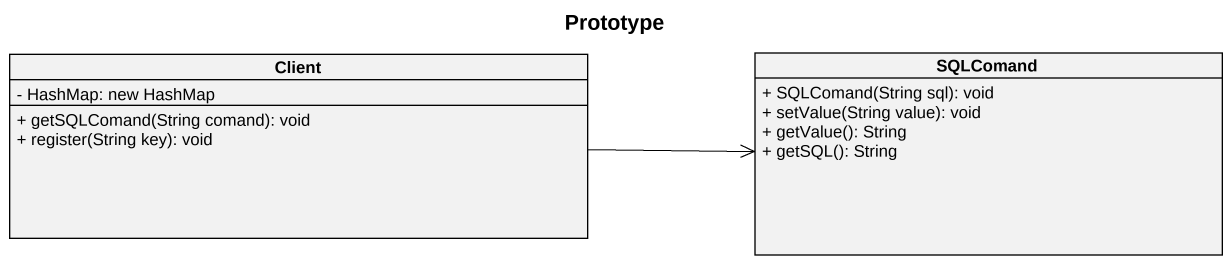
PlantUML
@startuml
title Prototype
hide circle
hide empty members
skinparam classAttributeIconSize 0
class Client {
  - HashMap: new HashMap
  + getSQLComand(String comand): void
  + register(String key): void
}
class SQLComand {
  + SQLComand(String sql): void
  + setValue(String value): void
  + getValue(): String
  + getSQL(): String
}
Client -right-> SQLComand
@enduml
